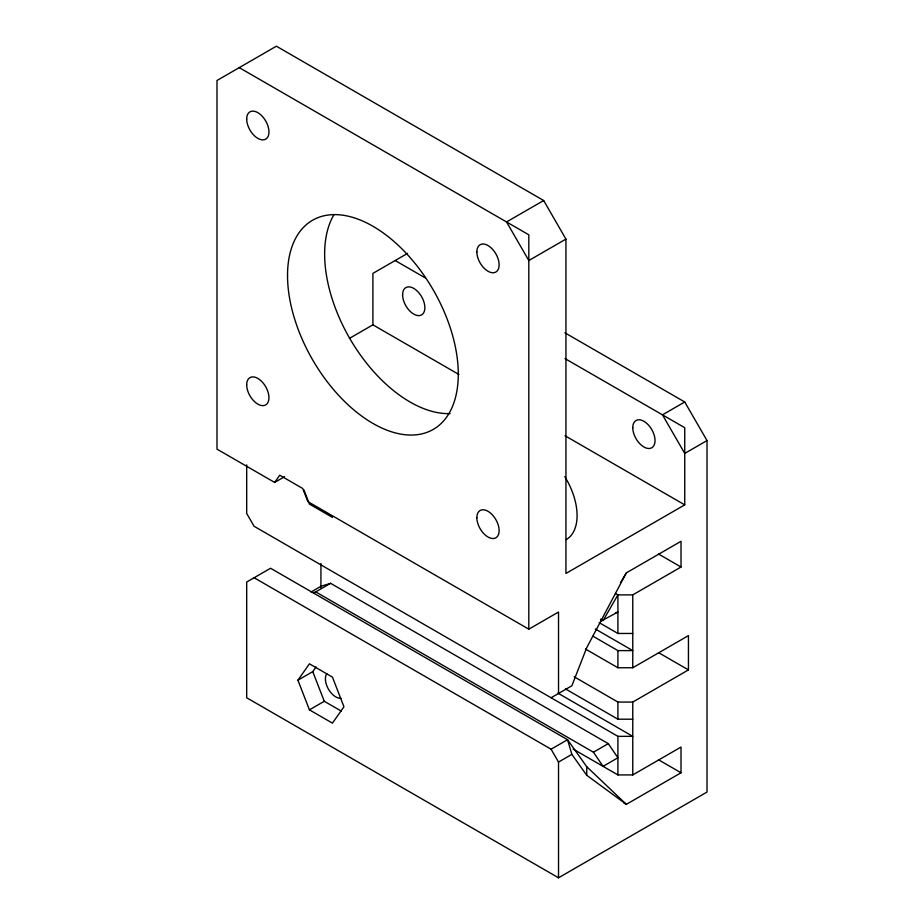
<?xml version="1.0" encoding="UTF-8"?>
<svg xmlns="http://www.w3.org/2000/svg" width="924" height="924" viewBox="0 0 924 924"><rect width="100%" height="100%" fill="white"/><g stroke="black" fill="none" stroke-linecap="round" stroke-linejoin="round"><path stroke-width="1.39" d="M246.685 464.864L246.685 513.444L254.112 526.299L617.913 736.347L632.767 736.347L632.767 702.055L688.449 669.9L688.449 635.608L632.767 667.752L617.913 667.752L585.47 649.029M349.399 338.403L372.903 324.832L372.903 273.388L407.553 253.384M565.038 358.604L684.742 427.708L684.742 504.862L565.95 573.446L565.938 239.097L543.67 200.52L276.38 46.2L216.99 80.492L216.99 449.145L274.647 482.432L279.729 475.202L302.737 488.496L307.819 501.582L528.817 629.175L528.817 234.812L239.258 67.637M558.523 693.474L558.523 612.034L528.817 629.175M573.123 749.064L617.913 774.924L632.767 774.924L632.767 736.347L557.923 693.139M620.478 582.674L626.345 572.868L681.023 541.302L681.023 567.024L632.767 594.883L632.767 667.752M564.83 332.767L684.742 401.986L707.01 440.563L707.01 792.064L558.523 877.8L246.685 697.77L246.685 582.028L270.559 568.248L567.544 739.708L586.752 766.735L626.345 804.354L681.023 772.776L681.023 747.054L632.767 774.924M626.345 572.868L586.752 647.632L571.864 685.77L551.097 697.759M297.921 680.191L309.424 663.813L332.444 677.107L343.947 706.768L332.444 723.134L309.424 709.851L297.921 680.191L312.762 671.621L316.054 666.943M543.67 200.52L506.548 221.945L528.817 260.533L565.938 239.097M274.647 482.432L284.546 476.715M311.03 592.03L320.928 586.313L330.584 583.31L608.269 743.635L617.913 757.772L603.072 766.354L593.416 752.205L315.731 591.891L313.328 592.63M315.731 591.891L330.584 583.31M684.742 401.986L662.462 414.841L684.742 453.43L707.01 440.563M309.424 709.851L324.278 701.281L341.233 711.064M254.112 577.743L551.097 749.202L567.544 739.708L571.864 754.354L586.752 775.305L626.345 804.354L623.85 802.91M558.523 877.8L558.523 762.057L571.864 754.354M593.416 752.205L608.269 743.635M615.5 612.785L617.913 612.034L600.658 621.355M632.767 594.883L617.913 594.883L615.419 593.439M599.202 622.661L617.913 633.46L632.767 633.46M592.965 636.197L617.913 650.611L632.767 650.611L595.345 629.001M574.243 676.83L617.913 702.055L632.767 702.055M565.511 688.934L617.913 719.195L632.767 719.195M395.183 260.533L425.156 277.835M372.903 324.832L458.974 374.52M564.991 435.735L684.742 504.862M658.569 554.053L681.023 567.024M600.577 619.161L603.072 620.605L617.913 594.883L617.913 633.46M658.512 652.621L688.449 669.9M332.444 517.382L309.424 504.088L303.915 489.905M658.569 759.817L681.023 772.776M551.097 749.202L558.523 762.057M312.762 671.621L324.278 701.281M617.913 650.611L617.913 667.752M617.913 702.055L617.913 719.195M617.913 736.347L617.913 774.924M586.752 766.735L586.752 775.305M320.928 563.455L320.928 587.745M340.979 698.301A14.703 8.489 60 0 1 328.436 689.154A14.703 8.489 60 0 1 326.784 673.712M450.127 413.594A120.755 69.716 60 0 1 350.184 339.166A120.755 69.716 60 0 1 333.957 214.691M564.807 476.645A52.495 30.307 60 0 1 566.204 539.616M287.526 275.537A120.755 69.716 60 0 0 415.592 434.858A120.755 69.716 60 0 0 415.592 264.091A120.755 69.716 60 0 0 287.526 275.537M246.685 119.069A15.754 9.09 60 0 0 263.386 139.859A15.754 9.09 60 0 0 263.386 117.579A15.754 9.09 60 0 0 246.685 119.069M476.853 251.952A15.754 9.09 60 0 0 493.555 272.742A15.754 9.09 60 0 0 493.555 250.462A15.754 9.09 60 0 0 476.853 251.952M632.767 427.708A15.754 9.09 60 0 0 649.468 448.487A15.754 9.09 60 0 0 649.468 426.218A15.754 9.09 60 0 0 632.767 427.708M402.598 294.825A15.754 9.09 60 0 0 419.311 315.604A15.754 9.09 60 0 0 419.311 293.335A15.754 9.09 60 0 0 402.598 294.825M476.853 517.729A15.754 9.09 60 0 0 493.555 538.507A15.754 9.09 60 0 0 493.555 516.227A15.754 9.09 60 0 0 476.853 517.729M246.685 384.846A15.754 9.09 60 0 0 263.386 405.624A15.754 9.09 60 0 0 263.386 383.344A15.754 9.09 60 0 0 246.685 384.846"/></g></svg>
